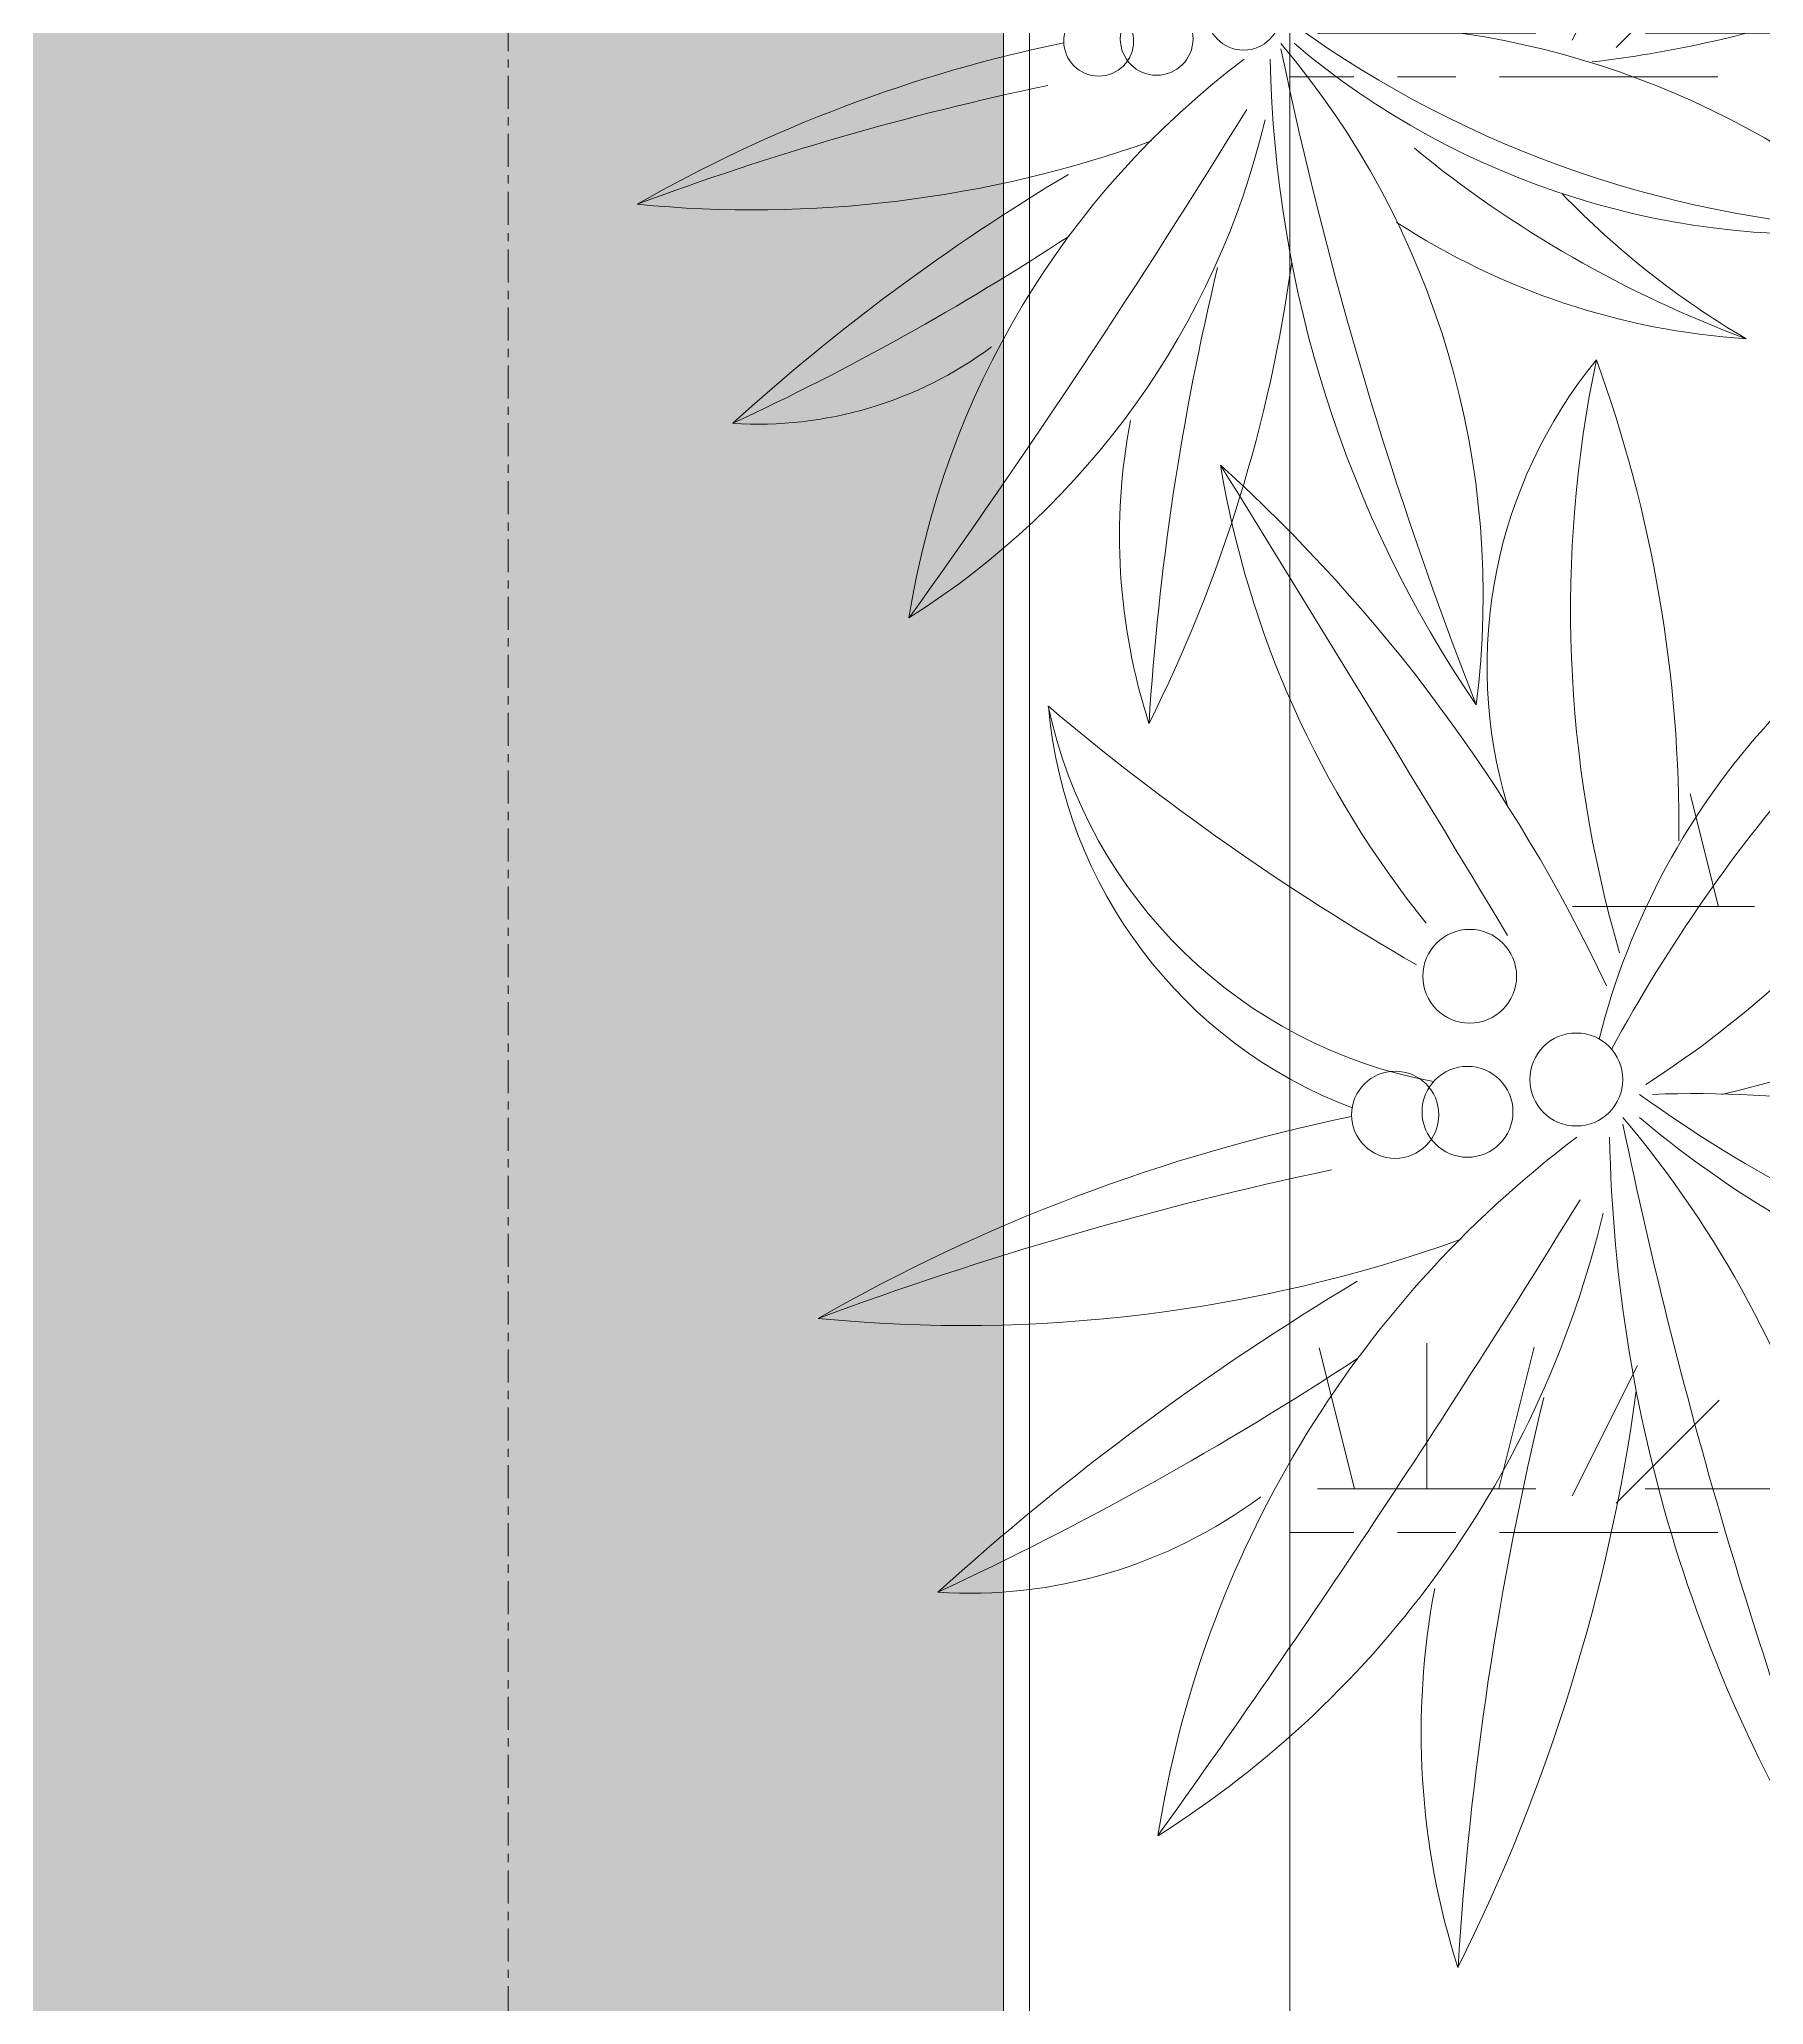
# Model space of a CAD drawing. Header units: millimetres. Extents: x 5359 to 218750, y -16347 to 109893.
# Drawn here: x 99773 to 100434, y 52358 to 53112 of the extents above; entities that cross this region are included whole.
import ezdxf

# ---------------------------------------------------------------- set-up
doc = ezdxf.new("R2010")
doc.units = ezdxf.units.MM
doc.linetypes.add('Grid Line', pattern=[22.225, 12.7, -3.175, 3.175, -3.175])
for name, color, linetype, lineweight in [('A-FLOR-PATT', 8, 'Continuous', 9), ('A-WALL', 113, 'Continuous', 9), ('G-IMPT', 8, 'Continuous', 9), ('G-IMPT-3', 7, 'Continuous', 9), ('L-PLNT', 71, 'Continuous', 9), ('S-GRID-1', 1, 'Grid Line', 9)]:
    doc.layers.add(name, color=color, linetype=linetype, lineweight=lineweight)
doc.styles.add('Arial_1', font='arial_0.ttf', dxfattribs={"height": 0.0225})

# ---------------------------------------------------------------- blocks, each defined once
blk = doc.blocks.new('CAY DUA VAN PHAT - CAY DUA VAN PHAT_dwg-2253781-TKCS_MB ĐỊNH VỊ CỔNG-HÀNG RÀO')
at = {"layer": 'G-IMPT'}
for centre, radius in [((672.1, 720.8), 35.7), ((592.8, 639), 36), ((696.9, 637.3), 34.9), ((699.2, 581.8), 33.5), ((-146.8, 465.5), 28.5), ((-126.9, 398.7), 27.9), ((-125.1, 354.2), 26.8)]:
    blk.add_circle(centre, radius, dxfattribs=at)
for centre, radius, start, end in [((1505.2, 811.2), 822.3, 139.4024, 182.222), ((-165.6, 1381.8), 1047, 324.1916, 358.058), ((110.7, 1269.5), 773.9, 319.7296, 5.697), ((-423.2, 568.1), 1137.9, 13.4336, 39.4147), ((5.9, 342.3), 797.2, 32.8088, 72.6703), ((1228.1, 1817.9), 1216.7, 215.9709, 241.576), ((779.8, 1288.7), 567.6, 199.0692, 255.8486), ((519.7, 537.8), 657.8, 139.4024, 182.222), ((-816.9, 994.3), 837.6, 324.1916, 358.058), ((-595.9, 904.4), 619.1, 319.7296, 5.697), ((1231.1, 130.1), 820.5, 82.645, 130.2275), ((-95.4, 4605.1), 3931.2, 281.7668, 291.3553), ((695.3, 1884.1), 1137.9, 271.0634, 304.2767), ((-980.6, 631.9), 877.2, 6.6166, 18.285), ((-734.1, 1162.6), 893.4, 320.6802, 339.5986), ((-466.2, 1185.7), 660.5, 313.9588, 329.5669), ((-453.7, 887.7), 558.2, 326.9057, 356.2457), ((478.9, -252.1), 1051.7, 89.4613, 109.9839), ((719.3, -637.8), 1417.7, 63.4093, 82.2197), ((311.6, 1657), 940.6, 258.2106, 286.2462), ((1140, -402.5), 1267.2, 115.2182, 137.8561), ((594.7, -15.7), 778.2, 32.2613, 76.6297), ((355, 1024.5), 372.2, 230.7445, 286.7036), ((1382.2, 1223.8), 834.2, 217.0531, 261.0676), ((-3578, -6349.7), 8300, 54.40802, 58.45357), ((1508, 3142.6), 2517.3, 256.4051, 266.4905), ((17875.3, -28108.8), 33583.9, 121.03345, 121.75514), ((300.5, -7.1), 656.4, 82.645, 130.2275), ((-760.7, 3572.9), 3144.9, 281.7668, 291.3553), ((-128.2, 1396.1), 910.3, 271.0634, 304.2767), ((-274.9, 250.4), 1135.9, 354.3681, 19.6563), ((1173.7, 1190.3), 588.6, 259.1512, 287.8197), ((76.5, 1194.1), 756.6, 279.4235, 308.939), ((308.2, 679.2), 371.8, 282.004, 349.47), ((-1078.8, 1555.8), 1918.9, 319.7391, 330.0623), ((354.2, 677.7), 363.4, 274.943, 339.2141), ((2056.7, 827.6), 1384.6, 191.6383, 209.8274), ((2568.5, 1594.9), 2029.5, 210.8992, 222.2343), ((-1244.6, -845.1), 2548.6, 24.9673, 33.2653), ((3456.5, 1105.5), 2774.7, 191.9083, 200.385), ((-109, -621.4), 1134.2, 63.4093, 82.2197), ((-208.7, -123.7), 622.5, 32.2613, 76.6297), ((691.4, 254.8), 375.2, 356.3118, 36.6378), ((421.3, 867.9), 667.4, 217.0531, 261.0676), ((-3546.8, -5190.9), 6640, 54.40802, 58.45357), ((521.9, 2402.9), 2013.8, 256.4051, 266.4905), ((-904.3, 89.2), 908.7, 354.3681, 19.6563), ((254.6, 841.1), 470.9, 259.1512, 287.8197), ((960.9, 550.9), 1107.6, 191.6383, 209.8274), ((1370.3, 1164.7), 1623.6, 210.8992, 222.2343), ((-1680.1, -787.2), 2038.9, 24.9673, 33.2653), ((2080.8, 773.2), 2219.8, 191.9083, 200.385), ((-131.3, 92.7), 300.2, 356.3118, 36.6378)]:
    blk.add_arc(centre, radius, start, end, dxfattribs=at)
blk = doc.blocks.new('CAY DUA VAN PHAT - CAY DUA VAN PHAT_dwg-V330-TKCS_MB ĐỊNH VỊ CỔNG-HÀNG RÀO')
at = {"layer": 'G-IMPT'}
for centre, radius in [((672.1, 720.8), 35.7), ((592.8, 639), 36), ((696.9, 637.3), 34.9), ((699.2, 581.8), 33.5), ((-146.8, 465.5), 28.5), ((-126.9, 398.7), 27.9), ((-125.1, 354.2), 26.8)]:
    blk.add_circle(centre, radius, dxfattribs=at)
for centre, radius, start, end in [((1505.2, 811.2), 822.3, 139.4024, 182.222), ((-165.6, 1381.8), 1047, 324.1916, 358.058), ((110.7, 1269.5), 773.9, 319.7296, 5.697), ((-423.2, 568.1), 1137.9, 13.4336, 39.4147), ((5.9, 342.3), 797.2, 32.8088, 72.6703), ((1228.1, 1817.9), 1216.7, 215.9709, 241.576), ((779.8, 1288.7), 567.6, 199.0692, 255.8486), ((519.7, 537.8), 657.8, 139.4024, 182.222), ((-816.9, 994.3), 837.6, 324.1916, 358.058), ((-595.9, 904.4), 619.1, 319.7296, 5.697), ((1231.1, 130.1), 820.5, 82.645, 130.2275), ((-95.4, 4605.1), 3931.2, 281.7668, 291.3553), ((695.3, 1884.1), 1137.9, 271.0634, 304.2767), ((-980.6, 631.9), 877.2, 6.6166, 18.285), ((-734.1, 1162.6), 893.4, 320.6802, 339.5986), ((-466.2, 1185.7), 660.5, 313.9588, 329.5669), ((-453.7, 887.7), 558.2, 326.9057, 356.2457), ((478.9, -252.1), 1051.7, 89.4613, 109.9839), ((719.3, -637.8), 1417.7, 63.4093, 82.2197), ((311.6, 1657), 940.6, 258.2106, 286.2462), ((1140, -402.5), 1267.2, 115.2182, 137.8561), ((594.7, -15.7), 778.2, 32.2613, 76.6297), ((355, 1024.5), 372.2, 230.7445, 286.7036), ((1382.2, 1223.8), 834.2, 217.0531, 261.0676), ((-3578, -6349.7), 8300, 54.40802, 58.45357), ((1508, 3142.6), 2517.3, 256.4051, 266.4905), ((17875.3, -28108.8), 33583.9, 121.03345, 121.75514), ((300.5, -7.1), 656.4, 82.645, 130.2275), ((-760.7, 3572.9), 3144.9, 281.7668, 291.3553), ((-128.2, 1396.1), 910.3, 271.0634, 304.2767), ((-274.9, 250.4), 1135.9, 354.3681, 19.6563), ((1173.7, 1190.3), 588.6, 259.1512, 287.8197), ((76.5, 1194.1), 756.6, 279.4235, 308.939), ((308.2, 679.2), 371.8, 282.004, 349.47), ((-1078.8, 1555.8), 1918.9, 319.7391, 330.0623), ((354.2, 677.7), 363.4, 274.943, 339.2141), ((2056.7, 827.6), 1384.6, 191.6383, 209.8274), ((2568.5, 1594.9), 2029.5, 210.8992, 222.2343), ((-1244.6, -845.1), 2548.6, 24.9673, 33.2653), ((3456.5, 1105.5), 2774.7, 191.9083, 200.385), ((-109, -621.4), 1134.2, 63.4093, 82.2197), ((-208.7, -123.7), 622.5, 32.2613, 76.6297), ((691.4, 254.8), 375.2, 356.3118, 36.6378), ((421.3, 867.9), 667.4, 217.0531, 261.0676), ((-3546.8, -5190.9), 6640, 54.40802, 58.45357), ((521.9, 2402.9), 2013.8, 256.4051, 266.4905), ((-904.3, 89.2), 908.7, 354.3681, 19.6563), ((254.6, 841.1), 470.9, 259.1512, 287.8197), ((960.9, 550.9), 1107.6, 191.6383, 209.8274), ((1370.3, 1164.7), 1623.6, 210.8992, 222.2343), ((-1680.1, -787.2), 2038.9, 24.9673, 33.2653), ((2080.8, 773.2), 2219.8, 191.9083, 200.385), ((-131.3, 92.7), 300.2, 356.3118, 36.6378)]:
    blk.add_arc(centre, radius, start, end, dxfattribs=at)
at = {"layer": 'G-IMPT-3', "insert": (584, 598.1), "char_height": 0.0225, "attachment_point": 1, "line_spacing_factor": 0.941778, "style": 'Arial_1'}
for s, width in [('10 - 8 - 1998', 0.213), ('KTS.Vo nguyen Loc', 0.334)]:
    blk.add_mtext(s, dxfattribs=dict(at, width=width))
blk = doc.blocks.new('CAY DUA VAN PHAT - CAY DUA VAN PHAT-V333-TKCS_MB ĐỊNH VỊ CỔNG-HÀNG RÀO')
at = {"xscale": 0.5, "yscale": 0.5, "zscale": 0.5}
for name in ['CAY DUA VAN PHAT - CAY DUA VAN PHAT_dwg-2253781-TKCS_MB ĐỊNH VỊ CỔNG-HÀNG RÀO', 'CAY DUA VAN PHAT - CAY DUA VAN PHAT_dwg-V330-TKCS_MB ĐỊNH VỊ CỔNG-HÀNG RÀO']:
    blk.add_blockref(name, (-151.82, -370.52), dxfattribs=at)

msp = doc.modelspace()

# ---------------------------------------------------------------- hatches: boundary and pattern name
at = {"layer": 'A-FLOR-PATT'}
h = msp.add_hatch(dxfattribs=at)
h.set_pattern_fill('FP_6', color=256, style=0, pattern_type=2)
h.set_pattern_definition([(50, (0, 0), (480.9661, -42.0786), [50.292, -553.212]), (355, (0, 0), (-93.0416, 504.3895), [40.234, -442.57]), (100.451, (40.1, -3.5), (387.9285, 462.3076), [42.742, -470.158]), (46.184, (0, 134.1), (715.649, -110.993), [75.438, -829.818]), (96.636, (59.64, 124.86), (626.7424, 653.2084), [64.112, -705.237]), (351.184, (0, 134.1), (626.7496, 653.2024), [60.35, -663.854]), (21, (67.06, 100.6), (400.2623, -269.9797), [50.292, -553.212]), (326, (67.06, 100.6), (163.1568, 486.2564), [40.234, -442.57]), (71.451, (100.4, 78.1), (563.421, 216.2719), [42.742, -470.158]), (37.5, (0, 0), (8.15385, 223.22557), [7.376, -429.829, 7.376, -441.899, -444.246]), (37.5, (0, 0), (8.15385, 223.22557), [-886.48, 7.376, -436.87]), (7.5, (0, 0), (176.404, 264.477), [7.376, -248.778, 7.376, -419.771, -169.316]), (7.5, (0, 0), (176.404, 264.477), [-683.301, 7.376, -161.94]), (327.5, (-149.53, 0), (357.96023, -15.12452), [7.376, -160.264, 7.376, -515.661, -694.03]), (327.5, (-149.53, 0), (357.96023, -15.12452), [-690.677, 7.376, -686.653]), (317.5, (-216.6, 0), (391.06155, 67.1262), [7.376, -210.556, 7.376, -339.974, -492.862]), (317.5, (-216.6, 0), (391.06155, 67.1262), [-565.282, 7.376, -485.485])])
h.paths.add_polyline_path([(61127.56, 47586.34), (84967.56, 47586.34), (84967.56, 47596.34), (84977.56, 47596.34), (84977.58, 47586.34), (99767.56, 47586.34), (99767.56, 47596.34), (99777.56, 47596.34), (99777.56, 47586.74), (100252.56, 47586.74), (100251.84, 50547.93), (100142.56, 50547.93), (100142.56, 55276.31), (98752.56, 55276.31), (98618, 55286.31), (98527.82, 55301.63), (98418.98, 55332.99), (98296.29, 55386.31), (98203.28, 55439.59), (98114.09, 55504.48), (98028.98, 55582.66), (97956.94, 55665.01), (97894.43, 55754.28), (97840.79, 55852.43), (97798.29, 55956.03), (97767.5, 56063.82), (97748.85, 56174.38), (97742.56, 56286.98), (97742.56, 58586.34), (91762.56, 58586.34), (91762.56, 57606.34), (91752.56, 57606.34), (91752.56, 57566.34), (91762.56, 57566.34), (91762.56, 55611.41), (91642.56, 55612.41), (91642.56, 57566.34), (91652.56, 57566.34), (91652.56, 57606.34), (91642.56, 57606.34), (91642.56, 58536.34), (91202.56, 58536.34), (91202.56, 58566.34), (89702.56, 58564.76), (89702.56, 58536.34), (89262.56, 58536.34), (89262.56, 57606.34), (89252.56, 57606.34), (89252.56, 57566.34), (89262.56, 57566.34), (89262.56, 55611.41), (89142.56, 55612.41), (89142.56, 57566.34), (89152.56, 57566.34), (89152.56, 57606.34), (89142.56, 57606.34), (89142.56, 58536.34), (88702.56, 58536.34), (88702.56, 58566.34), (87202.56, 58566.34), (87202.56, 58536.34), (86752.56, 58536.34), (86752.56, 58086.34), (86652.56, 58086.34), (86652.56, 58536.34), (86202.56, 58536.34), (86202.56, 58566.34), (84702.56, 58564.76), (84702.56, 58536.34), (84262.56, 58536.34), (84262.56, 57606.34), (84252.56, 57606.34), (84252.56, 57566.34), (84262.56, 57566.34), (84262.56, 55611.41), (84142.56, 55612.41), (84142.56, 57566.34), (84152.56, 57566.34), (84152.56, 57606.34), (84142.56, 57606.34), (84142.56, 58536.34), (83702.56, 58536.34), (83702.56, 58566.34), (82202.56, 58566.34), (82202.56, 58536.34), (81752.56, 58536.34), (81752.56, 58086.34), (81652.56, 58086.34), (81652.56, 58536.34), (81202.56, 58536.34), (81202.56, 58566.34), (79702.56, 58564.76), (79702.56, 58536.34), (79262.56, 58536.34), (79262.56, 57606.34), (79252.56, 57606.34), (79252.56, 57566.34), (79262.56, 57566.34), (79262.56, 55611.41), (79142.56, 55612.41), (79142.56, 57566.34), (79152.56, 57566.34), (79152.56, 57606.34), (79142.56, 57606.34), (79142.56, 58536.34), (78702.56, 58536.34), (78702.56, 58566.34), (77202.56, 58566.34), (77202.56, 58536.34), (76752.56, 58536.34), (76752.56, 58086.34), (76652.56, 58086.34), (76652.56, 58536.34), (76202.56, 58536.34), (76202.56, 58566.34), (74702.56, 58564.76), (74702.56, 58536.34), (74262.56, 58536.34), (74262.56, 57606.34), (74252.56, 57606.34), (74252.56, 57566.34), (74262.56, 57566.34), (74262.56, 55611.41), (74142.56, 55612.41), (74142.56, 57566.34), (74152.56, 57566.34), (74152.56, 57606.34), (74142.56, 57606.34), (74142.56, 58536.34), (73702.56, 58536.34), (73702.56, 58566.34), (72202.56, 58566.34), (72202.56, 58536.34), (71752.56, 58536.34), (71752.56, 58086.34), (71652.56, 58086.34), (71652.56, 58536.34), (71202.56, 58536.34), (71202.56, 58566.34), (69702.56, 58566.34), (69702.56, 58536.34), (69262.56, 58536.34), (69262.56, 57606.34), (69252.56, 57606.34), (69252.56, 57566.34), (69262.56, 57566.34), (69262.56, 55611.41), (69142.56, 55612.41), (69142.56, 57566.34), (69152.56, 57566.34), (69152.56, 57606.34), (69142.56, 57606.34), (69142.56, 58586.34), (63162.56, 58585.67), (63162.56, 56286.28), (63152.56, 56151.75), (63134.73, 56052.85), (63105.89, 55952.73), (63052.56, 55830.03), (62999.29, 55737.02), (62928.21, 55640.91), (62854.4, 55561.1), (62772, 55489.36), (62681.15, 55426.27), (62583.46, 55373.3), (62480.21, 55331.28), (62372.74, 55300.86), (62249.18, 55281.74), (62150.62, 55276.31), (60752.56, 55276.31), (60752.56, 50547.93), (60652.56, 50547.93), (60652.56, 47586.34)])
h.paths.add_polyline_path([(100252.56, 50557.93), (100252.56, 50657.93), (100152.56, 50657.93), (100152.56, 50557.93)])
h.paths.add_polyline_path([(91202.56, 53586.34), (91202.56, 53686.34), (91652.56, 53686.34), (91652.56, 54086.34), (91702.56, 54086.34), (91702.56, 53586.34), (91652.56, 53586.34)])
h.paths.add_polyline_path([(89252.56, 53586.34), (88702.56, 53586.34), (88702.56, 53686.34), (89152.56, 53686.34), (89152.56, 54086.34), (89252.56, 54086.34), (89252.56, 53686.34), (89702.56, 53686.34), (89702.56, 53586.34)])
h.paths.add_polyline_path([(86752.56, 53586.34), (86202.56, 53586.34), (86202.56, 53686.34), (86652.56, 53686.34), (86652.56, 54086.34), (86752.56, 54086.34), (86752.56, 53686.34), (87202.56, 53686.34), (87202.56, 53586.34)])
h.paths.add_polyline_path([(84702.56, 53586.34), (83702.56, 53586.34), (83702.56, 53686.34), (84152.56, 53686.34), (84152.56, 54086.34), (84252.56, 54086.34), (84252.56, 53686.34), (84702.56, 53686.34)])
h.paths.add_polyline_path([(81752.56, 53586.34), (81202.56, 53586.34), (81202.56, 53686.34), (81652.56, 53686.34), (81652.56, 54086.34), (81752.56, 54086.34), (81752.56, 53686.34), (82202.56, 53686.34), (82202.56, 53586.34)])
h.paths.add_polyline_path([(79702.56, 53586.34), (78702.56, 53586.34), (78702.56, 53686.34), (79152.56, 53686.34), (79152.56, 54086.34), (79252.56, 54086.34), (79252.56, 53686.34), (79702.56, 53686.34)])
h.paths.add_polyline_path([(77202.56, 53586.34), (76202.56, 53586.34), (76202.56, 53686.34), (76652.56, 53686.34), (76652.56, 54086.34), (76752.56, 54086.34), (76752.56, 53686.34), (77202.56, 53686.34)])
h.paths.add_polyline_path([(74152.56, 53586.34), (73702.56, 53586.34), (73702.56, 53686.34), (74152.56, 53686.34), (74152.56, 54086.34), (74252.56, 54086.34), (74252.56, 53686.34), (74702.56, 53686.34), (74702.56, 53586.34), (74202.56, 53586.34)])
h.paths.add_polyline_path([(72202.56, 53586.34), (71202.56, 53586.34), (71202.56, 53686.34), (71652.56, 53686.34), (71652.56, 54086.34), (71752.56, 54086.34), (71752.56, 53686.34), (72202.56, 53686.34)])
h.paths.add_polyline_path([(69202.56, 53586.34), (69202.56, 54086.34), (69252.56, 54086.34), (69252.56, 53686.34), (69702.56, 53686.34), (69702.56, 53586.34), (69252.56, 53586.34)])
h.paths.add_polyline_path([(89902.56, 57536.34), (89402.56, 57536.34), (89402.56, 57636.34), (89902.56, 57636.34)])
h.paths.add_polyline_path([(91502.56, 57536.34), (91002.56, 57536.34), (91002.56, 57636.34), (91502.56, 57636.34), (91502.56, 57606.34)])
h.paths.add_polyline_path([(86902.56, 57536.34), (86902.56, 57636.34), (87402.56, 57636.34), (87402.56, 57536.34)])
h.paths.add_polyline_path([(86502.56, 57536.34), (86002.56, 57536.34), (86002.56, 57636.34), (86502.56, 57636.34)])
h.paths.add_polyline_path([(88502.56, 57536.34), (88502.56, 57636.34), (89002.56, 57636.34), (89002.56, 57536.34)])
h.paths.add_polyline_path([(81002.56, 57536.34), (81002.56, 57636.34), (81502.56, 57636.34), (81502.56, 57536.34)])
h.paths.add_polyline_path([(82402.56, 57536.34), (81902.56, 57536.34), (81902.56, 57636.34), (82402.56, 57636.34)])
h.paths.add_polyline_path([(84902.56, 57536.34), (84402.56, 57536.34), (84402.56, 57636.34), (84902.56, 57636.34)])
h.paths.add_polyline_path([(84002.56, 57536.34), (83502.56, 57536.34), (83502.56, 57636.34), (84002.56, 57636.34), (84002.56, 57606.34)])
h.paths.add_polyline_path([(79402.56, 57536.34), (79402.56, 57636.34), (79902.56, 57636.34), (79902.56, 57536.34)])
h.paths.add_polyline_path([(76002.56, 57536.34), (76002.56, 57636.34), (76502.56, 57636.34), (76502.56, 57536.34)])
h.paths.add_polyline_path([(77402.56, 57536.34), (76902.56, 57536.34), (76902.56, 57636.34), (77402.56, 57636.34)])
h.paths.add_polyline_path([(78502.56, 57536.34), (78502.56, 57636.34), (79002.56, 57636.34), (79002.56, 57536.34), (78948.04, 57536.34)])
h.paths.add_polyline_path([(71002.56, 57536.34), (71002.56, 57636.34), (71502.56, 57636.34), (71502.56, 57536.34)])
h.paths.add_polyline_path([(74402.56, 57536.34), (74402.56, 57636.34), (74902.56, 57636.34), (74902.56, 57536.34)])
h.paths.add_polyline_path([(72402.56, 57536.34), (71902.56, 57536.34), (71902.56, 57636.34), (72402.56, 57636.34)])
h.paths.add_polyline_path([(73502.56, 57536.34), (73502.56, 57636.34), (74002.56, 57636.34), (74002.56, 57536.34)])
h.paths.add_polyline_path([(69402.56, 57536.34), (69402.56, 57636.34), (69902.56, 57636.34), (69902.56, 57536.34)])
h = msp.add_hatch(dxfattribs=at)
h.set_pattern_fill('FP_14', color=256, style=0, pattern_type=2)
h.set_pattern_definition([(0, (167.64, 11.2), (558.8, 558.8), [83.82, -16.764, 22.352, -16.764, -419.1]), (0, (167.64, 11.2), (558.8, 558.8), [-139.7, 83.82, -335.28]), (0, (139.7, 27.94), (558.8, 558.8), [55.88, -41.91, 83.82, -41.91, -335.28]), (0, (139.7, 27.94), (558.8, 558.8), [-223.52, 55.88, -279.4]), (0, (335.3, 251.46), (558.8, 558.8), [69.85, -27.94, 69.85, -391.16]), (0, (55.9, 363.2), (558.8, 558.8), [27.94, -55.88, 27.94, -447.04]), (90, (111.76, 363.2), (-558.8, 558.8), [50.292, -508.508]), (90, (279.4, 27.94), (-558.8, 558.8), [55.88, -502.92]), (90, (419.1, 251.46), (-558.8, 558.8), [55.88, -502.92]), (45, (352.04, 22.35), (0, 558.7996), [55.88, -734.383]), (135, (206.76, 22.35), (-558.7996, 0), [55.88, -734.383]), (63.435, (335.28, 25.15), (-0.0005, 558.8001), [55.88, -1193.635]), (75.964, (307.34, 27.94), (-0.00237, 558.80038), [55.88, -2248.111]), (75.964, (447.04, 251.46), (-0.00237, 558.80038), [44.704, -2259.287]), (75.964, (122.94, 363.22), (-0.00237, 558.80038), [39.116, -2264.875]), (104.036, (251.46, 27.94), (0.00237, 558.80038), [55.88, -2248.111]), (104.036, (391.16, 251.46), (0.00237, 558.80038), [44.704, -2259.287]), (104.036, (100.58, 363.22), (0.00237, 558.80038), [39.116, -2264.875]), (116.565, (223.52, 25.15), (0.0005, 558.8001), [55.88, -1193.634])])
h.paths.add_polyline_path([(100452.64, 50557.93), (100452.64, 53311.94), (100652.64, 53311.94), (100652.64, 55286.31), (100252.56, 55286.31), (100252.56, 50557.93)])

# ---------------------------------------------------------------- linework, layer by layer
at = {"layer": 'A-WALL'}
for p, q in [((100152.56, 55286.31), (100152.56, 50557.93)), ((100252.56, 55286.31), (100252.56, 50657.93)), ((100142.56, 50547.93), (100142.56, 55276.31))]:
    msp.add_line(p, q, dxfattribs=at)
at = {"layer": 'S-GRID-1'}
msp.add_line((99952.56, 13102.54), (99952.56, 80482.73), dxfattribs=at)

# ---------------------------------------------------------------- block references
at = {"layer": 'L-PLNT', "rotation": 269.9999999999997}
msp.add_blockref('CAY DUA VAN PHAT - CAY DUA VAN PHAT-V333-TKCS_MB ĐỊNH VỊ CỔNG-HÀNG RÀO', (100372.56, 52896.94), dxfattribs=at)

doc.saveas('drawing.dxf')
